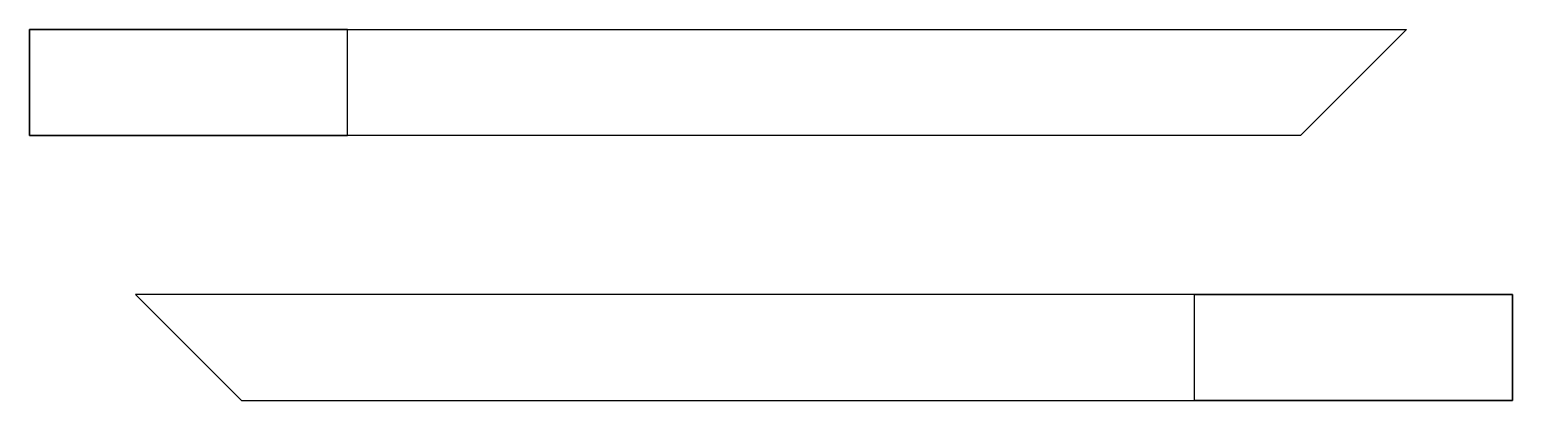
# Model space of a CAD drawing. Extents: x -70 to 70, y -18 to 18.
import ezdxf

# ---------------------------------------------------------------- set-up
doc = ezdxf.new("R2010")
doc.units = 0
doc.layers.get('0').update_dxf_attribs({"linetype": 'CONTINUOUS'})
doc.layers.add('Active', color=80, linetype='CONTINUOUS')
doc.layers.add('N_Well', color=7, linetype='CONTINUOUS')

# ---------------------------------------------------------------- blocks, each defined once
blk = doc.blocks.new('NarrowNegativeElectrode')
at = {"layer": 'Active'}
blk.add_lwpolyline([(-70, -5), (-40, -5), (-40, 5), (-70, 5)], close=True, dxfattribs=at)
at = {"layer": 'N_Well'}
blk.add_lwpolyline([(-70, 5), (-45, 5), (60, 5), (50, -5), (-40, -5), (-70, -5), (-70, -5)], close=True, dxfattribs=at)

msp = doc.modelspace()

# ---------------------------------------------------------------- block references
msp.add_blockref('NarrowNegativeElectrode', (0, 12.5))
at = {"xscale": -1}
msp.add_blockref('NarrowNegativeElectrode', (0, -12.5), dxfattribs=at)

doc.saveas('drawing.dxf')
